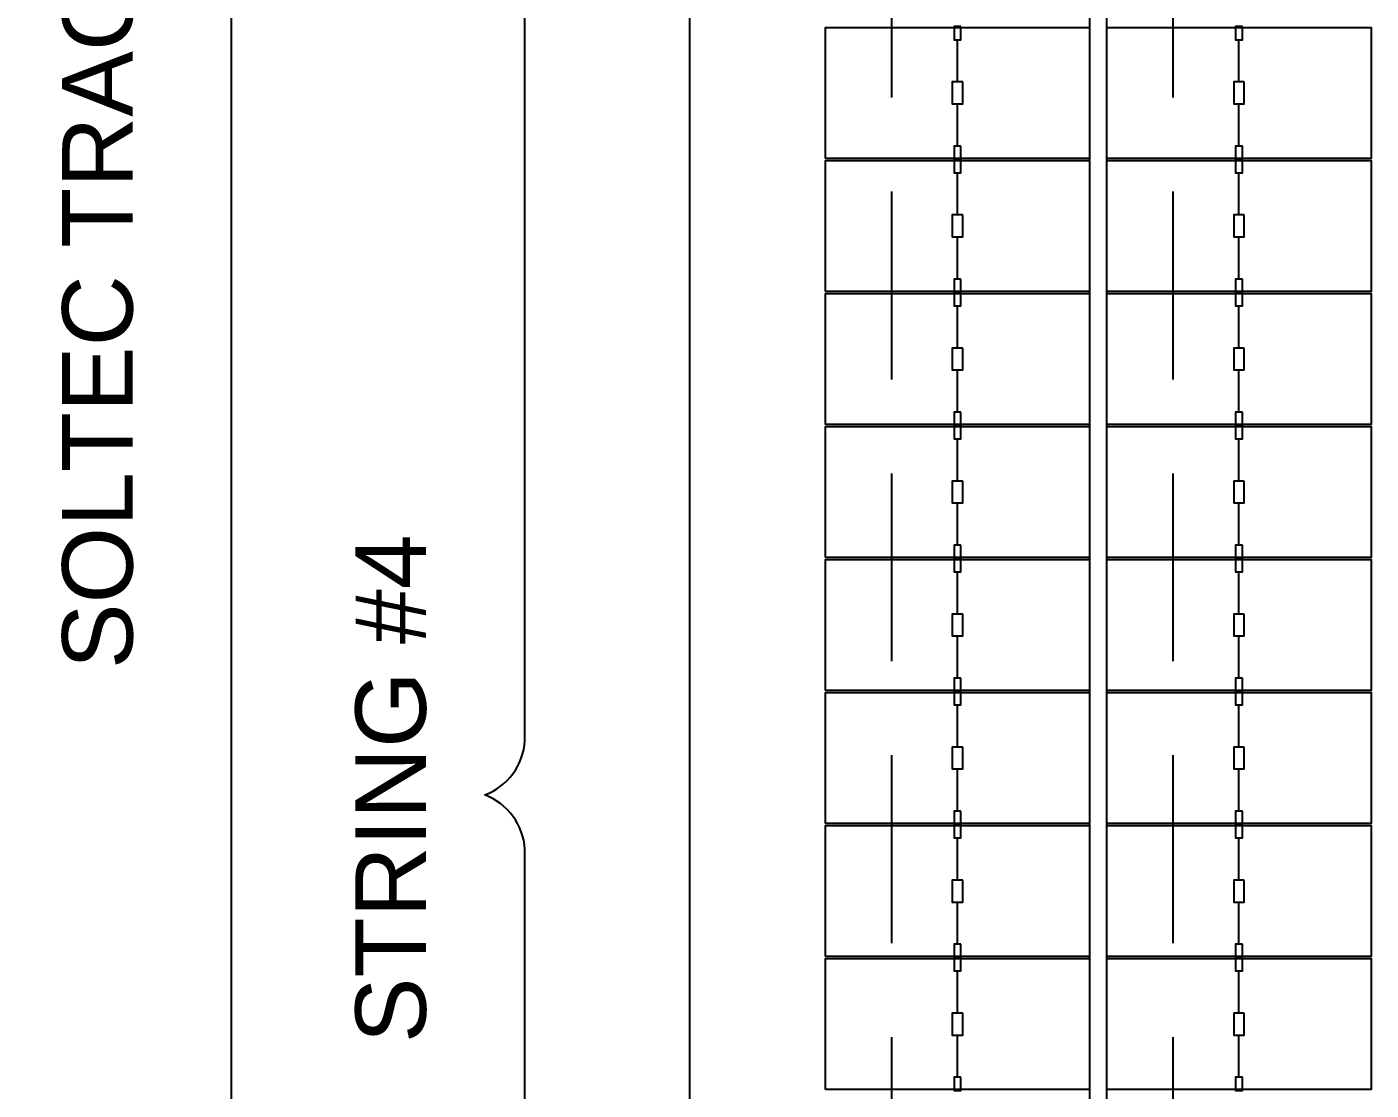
# Model space of a CAD drawing. Header units: inches. Extents: x -4 to 3761, y -12 to 63679.
# Drawn here: x 19.753 to 21.541, y 6.489 to 7.904 of the extents above; entities that cross this region are included whole.
import ezdxf
from ezdxf.lldxf.tags import DXFTag

# ---------------------------------------------------------------- set-up
doc = ezdxf.new("R2010")
doc.units = ezdxf.units.IN
doc.header["$MEASUREMENT"] = 0
doc.linetypes.add('HIDDEN', pattern=[0.375, 0.25, -0.125])
for name, color, linetype in [('E-DC FEEDER', 10, 'DC TRUNK FEEDER'), ('E-HARN-COMP', 8, 'Continuous'), ('E-TRNK-CABL-NEG', 170, 'HIDDEN'), ('E-TRUNK-CABLE-POS', 10, 'HIDDEN'), ('G-ANNO-TEXT', 1, 'Continuous'), ('PVcase PV Modules (full frames)', 142, 'Continuous')]:
    doc.layers.add(name, color=color, linetype=linetype)
doc.styles.add('NEI-A', font='arial.ttf')
doc.styles.get("Standard").update_dxf_attribs({"font": 'arial.ttf'})
tags = doc.linetypes.add('DC TRUNK FEEDER', pattern='A,0.5,-0.2,["DT",Standard,S=0.1,R=0,X=-0.1,Y=-0.05],-0.2', length=0.9).pattern_tags.tags
tags[6] = DXFTag(74, 10)

# ---------------------------------------------------------------- blocks, each defined once
blk = doc.blocks.new('HT72-18X (2x39)')
for points in [[(49978.573, 17293.928), (49978.573, 17143.993), (49979.065, 17143.993), (49979.065, 17293.928), (49978.573, 17293.928)], [(49971.076, 17212.486), (49971.076, 17216.203), (49978.573, 17216.203), (49978.573, 17212.486), (49971.076, 17212.486)], [(49979.065, 17212.486), (49979.065, 17216.203), (49986.562, 17216.203), (49986.562, 17212.486), (49979.065, 17212.486)], [(49971.076, 17208.709), (49971.076, 17212.427), (49978.573, 17212.427), (49978.573, 17208.709), (49971.076, 17208.709)], [(49979.065, 17208.709), (49979.065, 17212.427), (49986.562, 17212.427), (49986.562, 17208.709), (49979.065, 17208.709)], [(49971.076, 17204.933), (49971.076, 17208.65), (49978.573, 17208.65), (49978.573, 17204.933), (49971.076, 17204.933)], [(49979.065, 17204.933), (49979.065, 17208.65), (49986.562, 17208.65), (49986.562, 17204.933), (49979.065, 17204.933)], [(49971.076, 17201.157), (49971.076, 17204.874), (49978.573, 17204.874), (49978.573, 17201.157), (49971.076, 17201.157)], [(49979.065, 17201.157), (49979.065, 17204.874), (49986.562, 17204.874), (49986.562, 17201.157), (49979.065, 17201.157)], [(49971.076, 17197.381), (49971.076, 17201.098), (49978.573, 17201.098), (49978.573, 17197.381), (49971.076, 17197.381)], [(49979.065, 17197.381), (49979.065, 17201.098), (49986.562, 17201.098), (49986.562, 17197.381), (49979.065, 17197.381)], [(49971.076, 17193.604), (49971.076, 17197.322), (49978.573, 17197.322), (49978.573, 17193.604), (49971.076, 17193.604)], [(49979.065, 17193.604), (49979.065, 17197.322), (49986.562, 17197.322), (49986.562, 17193.604), (49979.065, 17193.604)], [(49971.076, 17189.828), (49971.076, 17193.545), (49978.573, 17193.545), (49978.573, 17189.828), (49971.076, 17189.828)], [(49979.065, 17189.828), (49979.065, 17193.545), (49986.562, 17193.545), (49986.562, 17189.828), (49979.065, 17189.828)], [(49971.076, 17186.052), (49971.076, 17189.769), (49978.573, 17189.769), (49978.573, 17186.052), (49971.076, 17186.052)], [(49979.065, 17186.052), (49979.065, 17189.769), (49986.562, 17189.769), (49986.562, 17186.052), (49979.065, 17186.052)]]:
    blk.add_lwpolyline(points)

msp = doc.modelspace()

# ---------------------------------------------------------------- linework, layer by layer
at = {"layer": 'E-DC FEEDER', "flags": 128}
msp.add_lwpolyline([(20.6347, 4.7005), (20.6347, 9.1781)], dxfattribs=at)
at = {"layer": 'E-HARN-COMP'}
for points in [[(20.9953, 7.9047), (20.9862, 7.9047), (20.9862, 7.8869), (20.9953, 7.8869)], [(21.3698, 7.9047), (21.3607, 7.9047), (21.3607, 7.8869), (21.3698, 7.8869)], [(20.9978, 7.8308), (20.9837, 7.8308), (20.9837, 7.8016), (20.9978, 7.8016)], [(21.3723, 7.8308), (21.3582, 7.8308), (21.3582, 7.8016), (21.3723, 7.8016)], [(20.9953, 7.7455), (20.9862, 7.7455), (20.9862, 7.7277), (20.9953, 7.7277)], [(21.3698, 7.7455), (21.3607, 7.7455), (21.3607, 7.7277), (21.3698, 7.7277)], [(20.9953, 7.7277), (20.9862, 7.7277), (20.9862, 7.7099), (20.9953, 7.7099)], [(21.3698, 7.7277), (21.3607, 7.7277), (21.3607, 7.7099), (21.3698, 7.7099)], [(20.9978, 7.6537), (20.9837, 7.6537), (20.9837, 7.6246), (20.9978, 7.6246)], [(21.3723, 7.6537), (21.3582, 7.6537), (21.3582, 7.6246), (21.3723, 7.6246)], [(20.9953, 7.5685), (20.9862, 7.5685), (20.9862, 7.5507), (20.9953, 7.5507)], [(21.3698, 7.5685), (21.3607, 7.5685), (21.3607, 7.5507), (21.3698, 7.5507)], [(20.9953, 7.5507), (20.9862, 7.5507), (20.9862, 7.5328), (20.9953, 7.5328)], [(21.3698, 7.5507), (21.3607, 7.5507), (21.3607, 7.5328), (21.3698, 7.5328)], [(20.9978, 7.4767), (20.9837, 7.4767), (20.9837, 7.4476), (20.9978, 7.4476)], [(21.3723, 7.4767), (21.3582, 7.4767), (21.3582, 7.4476), (21.3723, 7.4476)], [(20.9953, 7.3915), (20.9862, 7.3915), (20.9862, 7.3737), (20.9953, 7.3737)], [(21.3698, 7.3915), (21.3607, 7.3915), (21.3607, 7.3737), (21.3698, 7.3737)], [(20.9953, 7.3737), (20.9862, 7.3737), (20.9862, 7.3558), (20.9953, 7.3558)], [(21.3698, 7.3737), (21.3607, 7.3737), (21.3607, 7.3558), (21.3698, 7.3558)], [(20.9978, 7.2997), (20.9837, 7.2997), (20.9837, 7.2706), (20.9978, 7.2706)], [(21.3723, 7.2997), (21.3582, 7.2997), (21.3582, 7.2706), (21.3723, 7.2706)], [(20.9953, 7.2145), (20.9862, 7.2145), (20.9862, 7.1967), (20.9953, 7.1967)], [(21.3698, 7.2145), (21.3607, 7.2145), (21.3607, 7.1967), (21.3698, 7.1967)], [(20.9953, 7.1967), (20.9862, 7.1967), (20.9862, 7.1788), (20.9953, 7.1788)], [(21.3698, 7.1967), (21.3607, 7.1967), (21.3607, 7.1788), (21.3698, 7.1788)], [(20.9978, 7.1227), (20.9837, 7.1227), (20.9837, 7.0936), (20.9978, 7.0936)], [(21.3723, 7.1227), (21.3582, 7.1227), (21.3582, 7.0936), (21.3723, 7.0936)], [(20.9953, 7.0375), (20.9862, 7.0375), (20.9862, 7.0196), (20.9953, 7.0196)], [(21.3698, 7.0375), (21.3607, 7.0375), (21.3607, 7.0196), (21.3698, 7.0196)], [(20.9953, 7.0196), (20.9862, 7.0196), (20.9862, 7.0018), (20.9953, 7.0018)], [(21.3698, 7.0196), (21.3607, 7.0196), (21.3607, 7.0018), (21.3698, 7.0018)], [(20.9978, 6.9457), (20.9837, 6.9457), (20.9837, 6.9166), (20.9978, 6.9166)], [(21.3723, 6.9457), (21.3582, 6.9457), (21.3582, 6.9166), (21.3723, 6.9166)], [(20.9953, 6.8605), (20.9862, 6.8605), (20.9862, 6.8426), (20.9953, 6.8426)], [(21.3698, 6.8605), (21.3607, 6.8605), (21.3607, 6.8426), (21.3698, 6.8426)], [(20.9953, 6.8426), (20.9862, 6.8426), (20.9862, 6.8248), (20.9953, 6.8248)], [(21.3698, 6.8426), (21.3607, 6.8426), (21.3607, 6.8248), (21.3698, 6.8248)], [(20.9978, 6.7687), (20.9837, 6.7687), (20.9837, 6.7396), (20.9978, 6.7396)], [(21.3723, 6.7687), (21.3582, 6.7687), (21.3582, 6.7396), (21.3723, 6.7396)], [(20.9953, 6.6834), (20.9862, 6.6834), (20.9862, 6.6656), (20.9953, 6.6656)], [(21.3698, 6.6834), (21.3607, 6.6834), (21.3607, 6.6656), (21.3698, 6.6656)], [(20.9953, 6.6656), (20.9862, 6.6656), (20.9862, 6.6478), (20.9953, 6.6478)], [(21.3698, 6.6656), (21.3607, 6.6656), (21.3607, 6.6478), (21.3698, 6.6478)], [(20.9978, 6.5917), (20.9837, 6.5917), (20.9837, 6.5626), (20.9978, 6.5626)], [(21.3723, 6.5917), (21.3582, 6.5917), (21.3582, 6.5626), (21.3723, 6.5626)], [(20.9953, 6.5064), (20.9862, 6.5064), (20.9862, 6.4886), (20.9953, 6.4886)], [(21.3698, 6.5064), (21.3607, 6.5064), (21.3607, 6.4886), (21.3698, 6.4886)]]:
    msp.add_lwpolyline(points, close=True, dxfattribs=at)
at = {"layer": 'E-TRNK-CABL-NEG'}
for points in [[(20.9908, 7.7455), (20.9908, 7.8016)], [(21.3652, 7.7455), (21.3652, 7.8016)], [(20.9908, 7.5685), (20.9908, 7.6246)], [(21.3652, 7.5685), (21.3652, 7.6246)], [(20.9908, 7.3915), (20.9908, 7.4476)], [(21.3652, 7.3915), (21.3652, 7.4476)], [(20.9908, 7.2145), (20.9908, 7.2706)], [(21.3652, 7.2145), (21.3652, 7.2706)], [(20.9908, 7.0375), (20.9908, 7.0936)], [(21.3652, 7.0375), (21.3652, 7.0936)], [(20.9908, 6.8605), (20.9908, 6.9166)], [(21.3652, 6.8605), (21.3652, 6.9166)], [(20.9908, 6.6834), (20.9908, 6.7396)], [(21.3652, 6.6834), (21.3652, 6.7396)], [(20.9908, 6.5064), (20.9908, 6.5626)], [(21.3652, 6.5064), (21.3652, 6.5626)]]:
    msp.add_lwpolyline(points, dxfattribs=at)
at = {"layer": 'E-TRUNK-CABLE-POS'}
for points in [[(21.3652, 9.1486), (21.3652, 9.1849), (21.2774, 9.1849), (21.2774, 4.5675), (20.8151, 4.5675)], [(20.9908, 9.1486), (20.9908, 9.1849), (20.9029, 9.1849), (20.9029, 4.5931), (20.8151, 4.5931)], [(20.9908, 7.8308), (20.9908, 7.8869)], [(21.3652, 7.8308), (21.3652, 7.8869)], [(20.9908, 7.6537), (20.9908, 7.7099)], [(21.3652, 7.6537), (21.3652, 7.7099)], [(20.9908, 7.4767), (20.9908, 7.5328)], [(21.3652, 7.4767), (21.3652, 7.5328)], [(20.9908, 7.2997), (20.9908, 7.3558)], [(21.3652, 7.2997), (21.3652, 7.3558)], [(20.9908, 7.1227), (20.9908, 7.1788)], [(21.3652, 7.1227), (21.3652, 7.1788)], [(20.9908, 6.9457), (20.9908, 7.0018)], [(21.3652, 6.9457), (21.3652, 7.0018)], [(20.9908, 6.7687), (20.9908, 6.8248)], [(21.3652, 6.7687), (21.3652, 6.8248)], [(20.9908, 6.5917), (20.9908, 6.6478)], [(21.3652, 6.5917), (21.3652, 6.6478)]]:
    msp.add_lwpolyline(points, dxfattribs=at)
at = {"layer": 'G-ANNO-TEXT', "flags": 128}
for points in [[(20.0784, 4.5429, -0.298343), (20.025, 4.6152), (20.025, 7.9837, 0.298343), (19.9717, 8.056, 0.298343), (20.025, 8.1283), (20.025, 11.4969, -0.298343), (20.0784, 11.5692)], [(20.4685, 4.5429, -0.298343), (20.4152, 4.6152), (20.4152, 6.8097, 0.298343), (20.3619, 6.882, 0.298343), (20.4152, 6.9543), (20.4152, 9.1488, -0.298343), (20.4685, 9.2211)]]:
    msp.add_lwpolyline(points, format="xyb", dxfattribs=at)

# ---------------------------------------------------------------- block references
at = {"layer": 'PVcase PV Modules (full frames)', "color": 144, "true_color": 0x007ca5, "xscale": 0.046875, "yscale": 0.046875, "zscale": 0.046875}
msp.add_blockref('HT72-18X (2x39)', (-2321.5791, -799.1062), dxfattribs=at)

# ---------------------------------------------------------------- texts
at = {"layer": 'G-ANNO-TEXT', "char_height": 0.09375, "attachment_point": 3, "rotation": 90, "style": 'NEI-A', "bg_fill": 3, "box_fill_scale": 1.5, "bg_fill_color": 256, "bg_fill_transparency": 0}
for s, insert, width in [('SOLTEC TRACKER  (78 MODULES)', (19.7997, 9.2252, -0.1789), 2.892543), ('STRING #4', (20.1898, 7.2285, -0.1789), 0.672535)]:
    msp.add_mtext(s, dxfattribs=dict(at, insert=insert, width=width))

doc.saveas('drawing.dxf')
